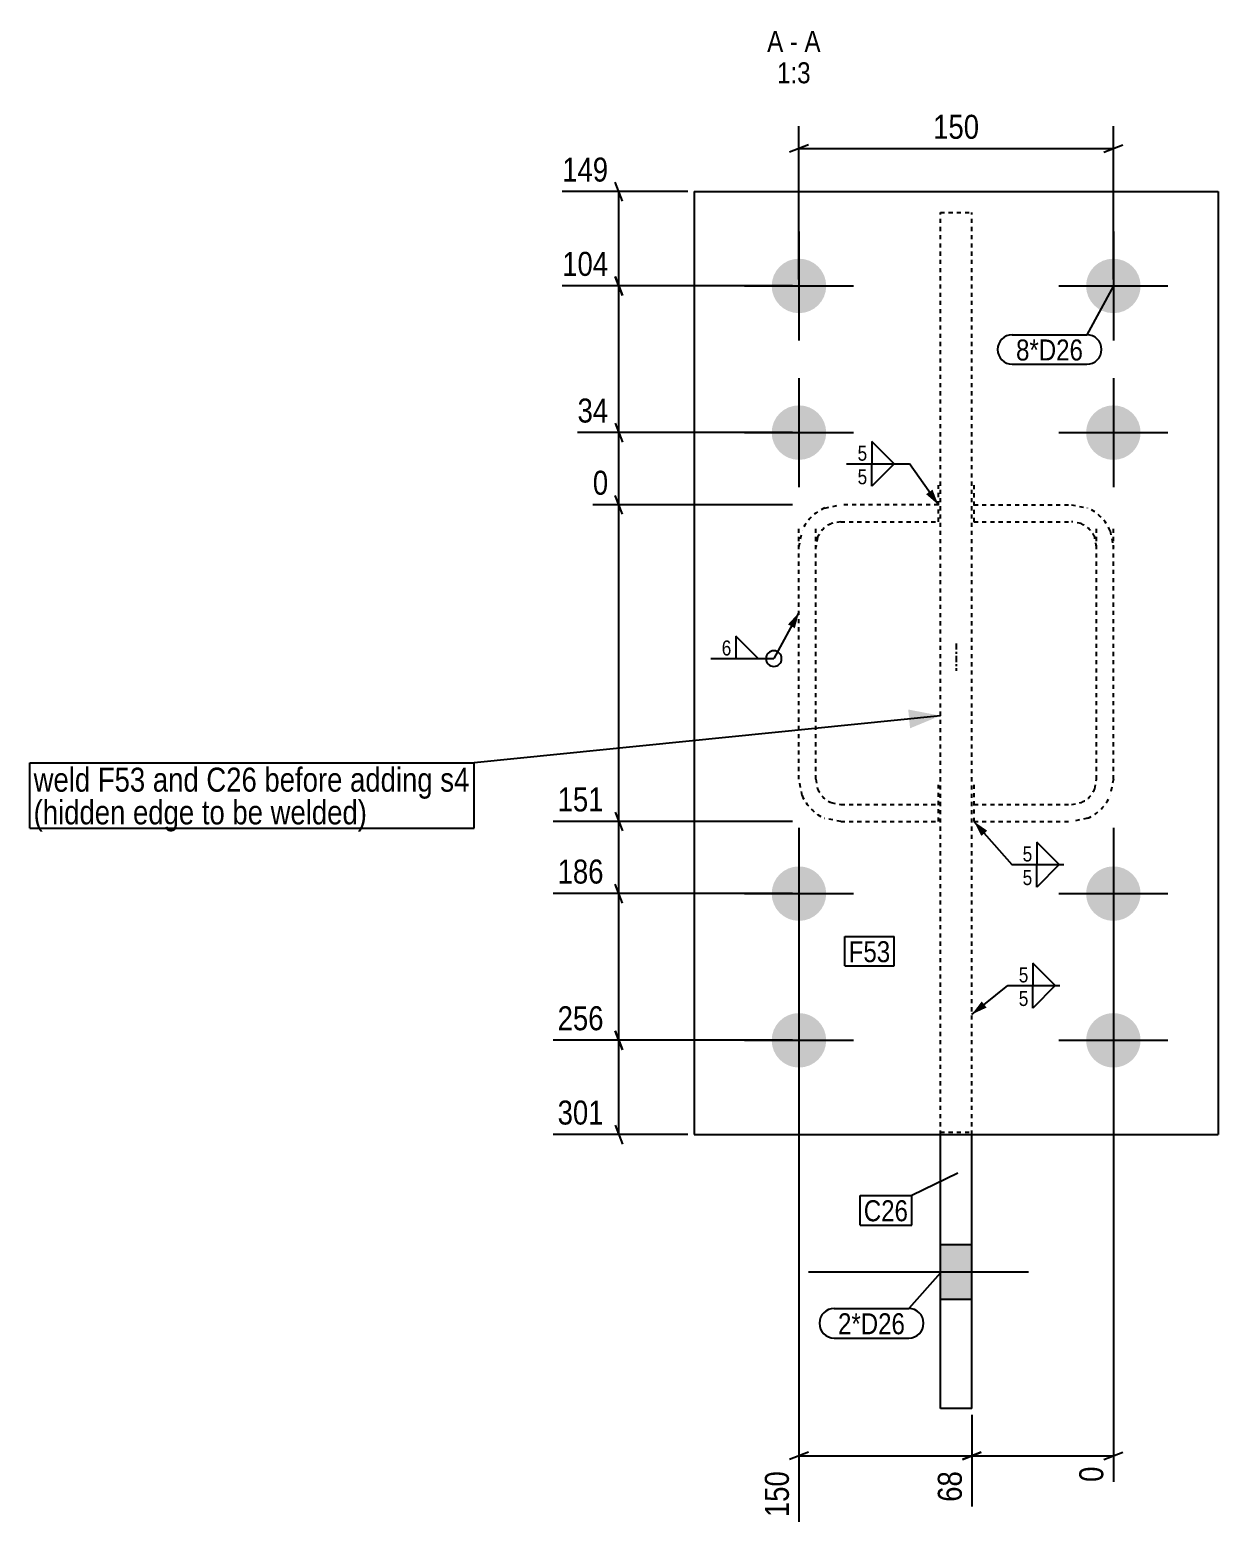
# Model space of a CAD drawing. Header units: millimetres. Extents: x 7 to 46952, y 6 to 1565.
# Drawn here: x 32810 to 33377, y 7 to 719 of the extents above; entities that cross this region are included whole.
import ezdxf

# ---------------------------------------------------------------- set-up
doc = ezdxf.new("R2010")
doc.units = ezdxf.units.MM
doc.linetypes.add('DXK_LINE_DOT2', pattern=[3.9198, 1.9599, -1.9599])
doc.linetypes.add('DXK_LINE_DOT3', pattern=[5.9187, 2.979, -0.9799, 0.9799, -0.9799])
for name, color, linetype in [('MÅLSÆTNING', 7, 'Continuous'), ('STÅL', 7, 'Continuous'), ('TEKST', 7, 'Continuous')]:
    doc.layers.add(name, color=color, linetype=linetype)
doc.styles.add('Arial Narrow', font='ARIALN.TTF', dxfattribs={"height": 0.2})

msp = doc.modelspace()

# ---------------------------------------------------------------- hatches: boundary and pattern name
at = {"layer": 'STÅL', "linetype": 'Continuous'}
for points in [[(33190.42, 596.92, -1), (33164.42, 596.92, -1)], [(33340.42, 596.92, -1), (33314.42, 596.92, -1)], [(33190.42, 526.92, -1), (33164.42, 526.92, -1)], [(33340.42, 526.92, -1), (33314.42, 526.92, -1)], [(33190.42, 306.92, -1), (33164.42, 306.92, -1)], [(33340.42, 306.92, -1), (33314.42, 306.92, -1)], [(33190.42, 236.92, -1), (33164.42, 236.92, -1)], [(33340.42, 236.92, -1), (33314.42, 236.92, -1)], [(33244.92, 139.27), (33244.92, 113.27), (33259.92, 113.27), (33259.92, 139.27)]]:
    msp.add_hatch(color=96, dxfattribs=at).paths.add_polyline_path(points)
at = {"layer": 'TEKST', "linetype": 'Continuous'}
for color, points in [(3, [(33241.15, 499.7), (33243.92, 492.48), (33238.08, 497.54)]), (3, [(33172.18, 435.38), (33177.42, 441.06), (33175.47, 433.58)]), (7, [(33229.54, 394.79), (33244.92, 391.81), (33230.45, 385.83)]), (3, [(33264.44, 334.47), (33260.92, 341.35), (33267.27, 336.94)]), (3, [(33266.94, 252.54), (33259.92, 249.31), (33264.6, 255.47)])]:
    msp.add_hatch(color=color, dxfattribs=at).paths.add_polyline_path(points)

# ---------------------------------------------------------------- linework, layer by layer
at = {"layer": 'MÅLSÆTNING', "color": 7, "linetype": 'Continuous'}
for p, q in [((33177.42, 599.92), (33177.42, 673.13)), ((33327.42, 599.92), (33327.42, 673.13)), ((33181.92, 664.28), (33172.92, 660.68)), ((33177.42, 662.48), (33327.42, 662.48)), ((33322.92, 660.68), (33331.92, 664.28)), ((33124.42, 641.92), (33064.47, 641.92)), ((33093.31, 637.42), (33089.71, 646.42)), ((33093.31, 592.42), (33089.71, 601.42)), ((33174.42, 596.92), (33064.47, 596.92)), ((33091.51, 526.92), (33091.51, 596.92)), ((33089.71, 531.42), (33093.31, 522.42)), ((33089.71, 531.42), (33093.31, 522.42)), ((33174.42, 526.92), (33071.78, 526.92)), ((33174.42, 526.92), (33071.78, 526.92)), ((33174.42, 492.48), (33079.09, 492.48)), ((33093.31, 487.98), (33089.71, 496.98)), ((33091.51, 341.35), (33091.51, 492.48)), ((33089.71, 345.85), (33093.31, 336.85)), ((33089.71, 345.85), (33093.31, 336.85)), ((33174.42, 341.35), (33060.1, 341.35)), ((33174.42, 341.35), (33060.1, 341.35)), ((33091.51, 306.92), (33091.51, 341.35)), ((33177.42, 338.35), (33177.42, 7.2)), ((33327.42, 338.35), (33327.42, 26.2)), ((33174.42, 306.92), (33060.1, 306.92)), ((33093.31, 302.42), (33089.71, 311.42)), ((33091.51, 236.92), (33091.51, 306.92)), ((33174.42, 236.92), (33060.1, 236.92)), ((33174.42, 236.92), (33060.1, 236.92)), ((33089.71, 241.42), (33093.31, 232.42)), ((33093.31, 232.42), (33089.71, 241.42)), ((33091.51, 191.92), (33091.51, 236.92)), ((33089.71, 196.42), (33093.31, 187.42)), ((33124.42, 191.92), (33060.1, 191.92)), ((33259.92, 58.24), (33259.92, 14.51)), ((33259.92, 58.24), (33259.92, 14.51)), ((33181.92, 40.41), (33172.92, 36.81)), ((33177.42, 38.61), (33259.92, 38.61)), ((33264.42, 40.41), (33255.42, 36.81)), ((33255.42, 36.81), (33264.42, 40.41)), ((33259.92, 38.61), (33327.42, 38.61)), ((33322.92, 36.81), (33331.92, 40.41))]:
    msp.add_line(p, q, dxfattribs=at)
at = {"layer": 'STÅL', "color": 2, "linetype": 'Continuous'}
for p, q in [((33127.42, 641.92), (33377.42, 641.92)), ((33127.42, 641.92), (33127.42, 191.92)), ((33377.42, 641.92), (33377.42, 191.92)), ((33127.42, 191.92), (33377.42, 191.92)), ((33244.92, 61.24), (33244.92, 191.92)), ((33259.92, 61.24), (33259.92, 191.92)), ((33259.92, 61.24), (33244.92, 61.24))]:
    msp.add_line(p, q, dxfattribs=at)
at = {"layer": 'STÅL', "color": 7, "linetype": 'DXK_LINE_DOT2'}
for p, q in [((33244.92, 191.92), (33244.92, 631.92)), ((33244.92, 631.92), (33259.92, 631.92)), ((33259.92, 191.92), (33259.92, 631.92)), ((33243.92, 484.42), (33243.92, 501.9)), ((33260.92, 501.9), (33260.92, 484.42)), ((33189.76, 490.94), (33197.42, 492.48)), ((33243.92, 492.48), (33197.42, 492.48)), ((33260.92, 492.48), (33307.42, 492.48)), ((33307.42, 492.48), (33315.07, 490.94)), ((33197.42, 484.42), (33192.83, 483.5)), ((33197.42, 484.42), (33243.92, 484.42)), ((33260.92, 484.42), (33307.42, 484.42)), ((33312.01, 483.5), (33307.42, 484.42)), ((33177.42, 361.5), (33177.42, 481.75)), ((33177.42, 472.33), (33178.94, 480.04)), ((33185.42, 361.5), (33185.42, 481.75)), ((33319.42, 361.5), (33319.42, 481.75)), ((33325.9, 480.04), (33327.42, 472.33)), ((33327.42, 361.5), (33327.42, 481.75)), ((33186.33, 476.95), (33185.42, 472.33)), ((33319.42, 472.33), (33318.51, 476.95)), ((33178.94, 353.79), (33177.42, 361.5)), ((33185.42, 361.5), (33186.33, 356.88)), ((33243.92, 341.35), (33243.92, 358.83)), ((33260.92, 358.83), (33260.92, 341.35)), ((33318.51, 356.88), (33319.42, 361.5)), ((33327.42, 361.5), (33325.9, 353.79)), ((33192.83, 350.33), (33197.42, 349.41)), ((33197.42, 349.41), (33243.92, 349.41)), ((33260.92, 349.41), (33307.42, 349.41)), ((33307.42, 349.41), (33312.01, 350.33)), ((33197.42, 341.35), (33189.76, 342.89)), ((33315.07, 342.89), (33307.42, 341.35)), ((33197.42, 341.35), (33243.92, 341.35)), ((33260.92, 341.35), (33307.42, 341.35)), ((33244.92, 193.02), (33259.92, 193.02))]:
    msp.add_line(p, q, dxfattribs=at)
at = {"layer": 'STÅL', "color": 96, "linetype": 'Continuous'}
for p, q in [((33177.42, 622.92), (33177.42, 570.92)), ((33327.42, 622.92), (33327.42, 570.92)), ((33151.42, 596.92), (33203.42, 596.92)), ((33301.42, 596.92), (33353.42, 596.92)), ((33177.42, 552.92), (33177.42, 500.92)), ((33327.42, 552.92), (33327.42, 500.92)), ((33151.42, 526.92), (33203.42, 526.92)), ((33301.42, 526.92), (33353.42, 526.92)), ((33177.42, 332.92), (33177.42, 280.92)), ((33327.42, 332.92), (33327.42, 280.92)), ((33151.42, 306.92), (33203.42, 306.92)), ((33301.42, 306.92), (33353.42, 306.92)), ((33177.42, 262.92), (33177.42, 210.92)), ((33327.42, 262.92), (33327.42, 210.92)), ((33151.42, 236.92), (33203.42, 236.92)), ((33301.42, 236.92), (33353.42, 236.92)), ((33259.92, 139.27), (33244.92, 139.27)), ((33286.92, 126.27), (33181.92, 126.27)), ((33259.92, 113.27), (33244.92, 113.27))]:
    msp.add_line(p, q, dxfattribs=at)
at = {"layer": 'STÅL', "color": 7, "linetype": 'DXK_LINE_DOT3'}
msp.add_line((33252.42, 426.33), (33252.42, 413.26), dxfattribs=at)
at = {"layer": 'STÅL', "color": 7, "linetype": 'DXK_LINE_DOT2'}
for centre, radius, start, end in [((33197.52, 472.43), 20.08, 112.7149, 157.71377), ((33307.32, 472.43), 20.08, 22.28623, 67.2851), ((33197.48, 472.39), 12.05, 112.7149, 157.71377), ((33307.36, 472.39), 12.05, 22.28623, 67.2851), ((33197.48, 361.44), 12.05, 202.28623, 247.2851), ((33307.36, 361.44), 12.05, 292.7149, 337.71377), ((33197.52, 361.4), 20.08, 202.28623, 247.2851), ((33307.32, 361.4), 20.08, 292.7149, 337.71377)]:
    msp.add_arc(centre, radius, start, end, dxfattribs=at)
at = {"layer": 'TEKST', "color": 3, "linetype": 'Continuous'}
for p, q in [((33243.92, 492.48), (33230.22, 512.02)), ((33177.42, 441.06), (33165.4, 419.07)), ((33260.92, 341.35), (33278.91, 320.77)), ((33259.92, 249.31), (33277.04, 263.05))]:
    msp.add_line(p, q, dxfattribs=at)
for start, end in [(90, 270), (270, 90)]:
    msp.add_arc((33165.4, 419.07), 3.75, start, end, dxfattribs=at)

# ---------------------------------------------------------------- wipeouts: each hides what was drawn before it
at = {"color": 0, "linetype": 'Continuous'}
for points in [[(33169.93, 708.62), (33169.93, 719.12), (33162.26, 719.12), (33162.26, 708.62)], [(33182.99, 693.62), (33182.99, 704.12), (33167, 704.12), (33167, 693.62)], [(33020.61, 355.58), (33020.61, 367.58), (32812.28, 367.58), (32812.28, 355.58)], [(32971.63, 339.98), (32971.63, 351.98), (32812.28, 351.98), (32812.28, 339.98)]]:
    msp.add_wipeout(points, dxfattribs=at).dxf.layer = 'TEKST'
at = {"color": 0}
for points in [[(33312.97, 561.34), (33312.97, 571.84), (33281, 571.84), (33281, 561.34)], [(33210.57, 512.92), (33210.57, 521.62), (33204.8, 521.62), (33204.8, 512.92)], [(33145.75, 419.97), (33145.75, 428.67), (33139.98, 428.67), (33139.98, 419.97)], [(33289.33, 321.67), (33289.33, 330.37), (33283.56, 330.37), (33283.56, 321.67)], [(33220.98, 274.21), (33220.98, 284.71), (33201.16, 284.71), (33201.16, 274.21)], [(33287.46, 263.95), (33287.46, 272.65), (33281.69, 272.65), (33281.69, 263.95)], [(33229.46, 150.57), (33229.46, 161.07), (33208.36, 161.07), (33208.36, 150.57)], [(33228.03, 96.65), (33228.03, 107.15), (33196.06, 107.15), (33196.06, 96.65)]]:
    msp.add_wipeout(points, dxfattribs=at).dxf.layer = 'TEKST'

# ---------------------------------------------------------------- next in the draw order: linework, layer by layer
at = {"layer": 'TEKST', "color": 3, "linetype": 'Continuous'}
for p, q in [((33222.83, 512.02), (33212.12, 522.73)), ((33212.12, 522.73), (33212.12, 512.02)), ((33212.12, 512.02), (33222.83, 512.02)), ((33158.01, 419.07), (33147.3, 429.78)), ((33147.3, 429.78), (33147.3, 419.07)), ((33135.33, 419.07), (33165.4, 419.07)), ((33147.3, 419.07), (33158.01, 419.07)), ((33301.58, 320.77), (33290.87, 331.49)), ((33290.87, 331.49), (33290.87, 320.77)), ((33290.87, 320.77), (33301.58, 320.77)), ((33299.72, 263.05), (33289, 273.76)), ((33289, 273.76), (33289, 263.05)), ((33289, 263.05), (33299.72, 263.05))]:
    msp.add_line(p, q, dxfattribs=at)
at = {"layer": 'TEKST', "color": 7, "linetype": 'Continuous'}
for p, q in [((33244.92, 391.81), (33022.41, 369.38)), ((32810.48, 369.38), (33022.41, 369.38)), ((32810.48, 338.18), (32810.48, 369.38)), ((33022.41, 338.18), (33022.41, 369.38)), ((32810.48, 338.18), (33022.41, 338.18))]:
    msp.add_line(p, q, dxfattribs=at)

# ---------------------------------------------------------------- next in the draw order: texts
at = {"layer": 'TEKST', "color": 3, "linetype": 'Continuous', "style": 'Arial Narrow'}
for s, height, p in [('1:3', 10.021, (33167, 693.62)), ('weld F53 and C26 before adding s4', 11.4531, (32812.28, 355.58)), ('(hidden edge to be welded)', 11.4531, (32812.28, 339.98))]:
    msp.add_text(s, height=height, dxfattribs=at).set_placement(p)
at = {"layer": 'TEKST', "color": 3, "style": 'Arial Narrow'}
msp.add_text('6', height=7.16, dxfattribs=at).set_placement((33140.58, 420.57))

# ---------------------------------------------------------------- next in the draw order: wipeouts: each hides what was drawn before it
at = {"color": 0}
for points, layer in [([(33265.79, 664.73), (33265.79, 681.53), (33239.05, 681.53), (33239.05, 664.73)], 'MÅLSÆTNING'), ([(33312.97, 561.34), (33312.97, 571.84), (33281, 571.84), (33281, 561.34)], 'TEKST'), ([(33220.98, 274.21), (33220.98, 284.71), (33201.16, 284.71), (33201.16, 274.21)], 'TEKST'), ([(33229.46, 150.57), (33229.46, 161.07), (33208.36, 161.07), (33208.36, 150.57)], 'TEKST'), ([(33228.03, 96.65), (33228.03, 107.15), (33196.06, 107.15), (33196.06, 96.65)], 'TEKST')]:
    msp.add_wipeout(points, dxfattribs=at).dxf.layer = layer
at = {"color": 0, "linetype": 'Continuous'}
for points, layer in [([(33088.81, 599.32), (33088.81, 616.12), (33062.07, 616.12), (33062.07, 599.32)], 'MÅLSÆTNING'), ([(33088.81, 494.88), (33088.81, 511.68), (33076.69, 511.68), (33076.69, 494.88)], 'MÅLSÆTNING'), ([(33086.62, 343.75), (33086.62, 360.55), (33059.88, 360.55), (33059.88, 343.75)], 'MÅLSÆTNING'), ([(33086.62, 309.32), (33086.62, 326.12), (33059.88, 326.12), (33059.88, 309.32)], 'MÅLSÆTNING'), ([(33086.62, 239.32), (33086.62, 256.12), (33059.88, 256.12), (33059.88, 239.32)], 'MÅLSÆTNING'), ([(33086.62, 194.32), (33086.62, 211.12), (33059.88, 211.12), (33059.88, 194.32)], 'MÅLSÆTNING'), ([(33325.02, 35.91), (33308.22, 35.91), (33308.22, 23.8), (33325.02, 23.8)], 'MÅLSÆTNING'), ([(33175.02, 33.72), (33158.22, 33.72), (33158.22, 6.99), (33175.02, 6.99)], 'MÅLSÆTNING'), ([(33257.52, 33.72), (33240.72, 33.72), (33240.72, 14.3), (33257.52, 14.3)], 'MÅLSÆTNING'), ([(33176.91, 708.62), (33176.91, 719.12), (33173.08, 719.12), (33173.08, 708.62)], 'TEKST')]:
    msp.add_wipeout(points, dxfattribs=at).dxf.layer = layer

# ---------------------------------------------------------------- next in the draw order: linework, layer by layer
at = {"layer": 'MÅLSÆTNING', "color": 7, "linetype": 'Continuous'}
for p, q in [((33091.51, 596.92), (33091.51, 641.92)), ((33089.71, 601.42), (33093.31, 592.42)), ((33174.42, 596.92), (33064.47, 596.92)), ((33091.51, 492.48), (33091.51, 526.92)), ((33174.42, 492.48), (33079.09, 492.48)), ((33093.31, 487.98), (33089.71, 496.98)), ((33174.42, 306.92), (33060.1, 306.92)), ((33093.31, 302.42), (33089.71, 311.42))]:
    msp.add_line(p, q, dxfattribs=at)
at = {"layer": 'TEKST', "color": 7, "linetype": 'Continuous'}
for p, q in [((33327.42, 596.92), (33314.77, 573.64)), ((33279.2, 573.64), (33314.77, 573.64)), ((33279.2, 559.54), (33314.77, 559.54)), ((33199.36, 286.51), (33222.78, 286.51)), ((33199.36, 272.41), (33199.36, 286.51)), ((33222.78, 272.41), (33222.78, 286.51)), ((33199.36, 272.41), (33222.78, 272.41)), ((33253.23, 173.46), (33231.26, 162.87)), ((33206.56, 162.87), (33231.26, 162.87)), ((33206.56, 148.77), (33206.56, 162.87)), ((33231.26, 148.77), (33231.26, 162.87)), ((33206.56, 148.77), (33231.26, 148.77)), ((33244.89, 126.04), (33229.83, 108.95)), ((33194.26, 108.95), (33229.83, 108.95)), ((33194.26, 94.85), (33229.83, 94.85))]:
    msp.add_line(p, q, dxfattribs=at)
for centre, start, end in [((33279.2, 566.59), 90, 270), ((33314.77, 566.59), 270, 90), ((33194.26, 101.9), 90, 270), ((33229.83, 101.9), 270, 90)]:
    msp.add_arc(centre, 7.05, start, end, dxfattribs=at)

# ---------------------------------------------------------------- next in the draw order: texts
at = {"layer": 'MÅLSÆTNING', "color": 3, "style": 'Arial Narrow'}
msp.add_text('150', height=11.453, dxfattribs=at).set_placement((33241.45, 667.13))
at = {"layer": 'MÅLSÆTNING', "color": 3, "linetype": 'Continuous', "style": 'Arial Narrow'}
for s, height, p in [('104', 11.453, (33064.47, 601.72)), ('0', 11.45, (33079.09, 497.28)), ('151', 11.453, (33062.28, 346.15)), ('186', 11.453, (33062.28, 311.72)), ('256', 11.453, (33062.28, 241.72)), ('301', 11.453, (33062.28, 196.72))]:
    msp.add_text(s, height=height, dxfattribs=at).set_placement(p)
for s, height, p in [('150', 11.453, (33172.62, 9.39)), ('68', 11.453, (33255.12, 16.7)), ('0', 11.45, (33322.62, 26.2))]:
    msp.add_text(s, height=height, rotation=90.00021, dxfattribs=at).set_placement(p)
at = {"layer": 'TEKST', "color": 3, "linetype": 'Continuous', "style": 'Arial Narrow'}
for s, p in [('A', (33162.26, 708.62)), ('-', (33173.08, 708.62))]:
    msp.add_text(s, height=10.02, dxfattribs=at).set_placement(p)
at = {"layer": 'TEKST', "color": 3, "style": 'Arial Narrow'}
for s, p in [('8*D26', (33281, 561.34)), ('F53', (33201.16, 274.21)), ('C26', (33208.36, 150.57)), ('2*D26', (33196.06, 96.65))]:
    msp.add_text(s, height=10.021, dxfattribs=at).set_placement(p)

# ---------------------------------------------------------------- next in the draw order: wipeouts: each hides what was drawn before it
at = {"color": 0, "linetype": 'Continuous'}
for points in [[(33187.73, 708.62), (33187.73, 719.12), (33180.06, 719.12), (33180.06, 708.62)], [(33210.57, 501.67), (33210.57, 510.37), (33204.8, 510.37), (33204.8, 501.67)], [(33289.33, 310.42), (33289.33, 319.12), (33283.56, 319.12), (33283.56, 310.42)], [(33287.46, 252.7), (33287.46, 261.4), (33281.69, 261.4), (33281.69, 252.7)]]:
    msp.add_wipeout(points, dxfattribs=at).dxf.layer = 'TEKST'

# ---------------------------------------------------------------- next in the draw order: linework, layer by layer
at = {"layer": 'TEKST', "color": 3, "linetype": 'Continuous'}
for p, q in [((33200.15, 512.02), (33230.22, 512.02)), ((33212.12, 512.02), (33222.83, 512.02)), ((33222.83, 512.02), (33212.12, 501.3)), ((33212.12, 501.3), (33212.12, 512.02)), ((33278.91, 320.77), (33303.73, 320.77)), ((33290.87, 320.77), (33301.58, 320.77)), ((33301.58, 320.77), (33290.87, 310.06)), ((33290.87, 310.06), (33290.87, 320.77)), ((33277.04, 263.05), (33301.86, 263.05)), ((33289, 263.05), (33299.72, 263.05)), ((33299.72, 263.05), (33289, 252.33)), ((33289, 252.33), (33289, 263.05))]:
    msp.add_line(p, q, dxfattribs=at)

# ---------------------------------------------------------------- next in the draw order: texts
at = {"layer": 'TEKST', "color": 3, "linetype": 'Continuous', "style": 'Arial Narrow'}
for s, height, p in [('A', 10.02, (33180.06, 708.62)), ('5', 7.16, (33205.4, 502.27)), ('5', 7.16, (33284.16, 311.02)), ('5', 7.16, (33282.29, 253.3))]:
    msp.add_text(s, height=height, dxfattribs=at).set_placement(p)
at = {"layer": 'TEKST', "color": 3, "style": 'Arial Narrow'}
for p in [(33205.4, 513.52), (33284.16, 322.27), (33282.29, 264.55)]:
    msp.add_text('5', height=7.16, dxfattribs=at).set_placement(p)

# ---------------------------------------------------------------- next in the draw order: wipeouts: each hides what was drawn before it
at = {"color": 0, "linetype": 'Continuous'}
for points in [[(33088.81, 644.32), (33088.81, 661.12), (33062.07, 661.12), (33062.07, 644.32)], [(33088.81, 529.32), (33088.81, 546.12), (33069.38, 546.12), (33069.38, 529.32)]]:
    msp.add_wipeout(points, dxfattribs=at).dxf.layer = 'MÅLSÆTNING'

# ---------------------------------------------------------------- next in the draw order: texts
at = {"layer": 'MÅLSÆTNING', "color": 3, "linetype": 'Continuous', "style": 'Arial Narrow'}
for s, p in [('149', (33064.47, 646.72)), ('34', (33071.78, 531.72))]:
    msp.add_text(s, height=11.453, dxfattribs=at).set_placement(p)

doc.saveas('drawing.dxf')
